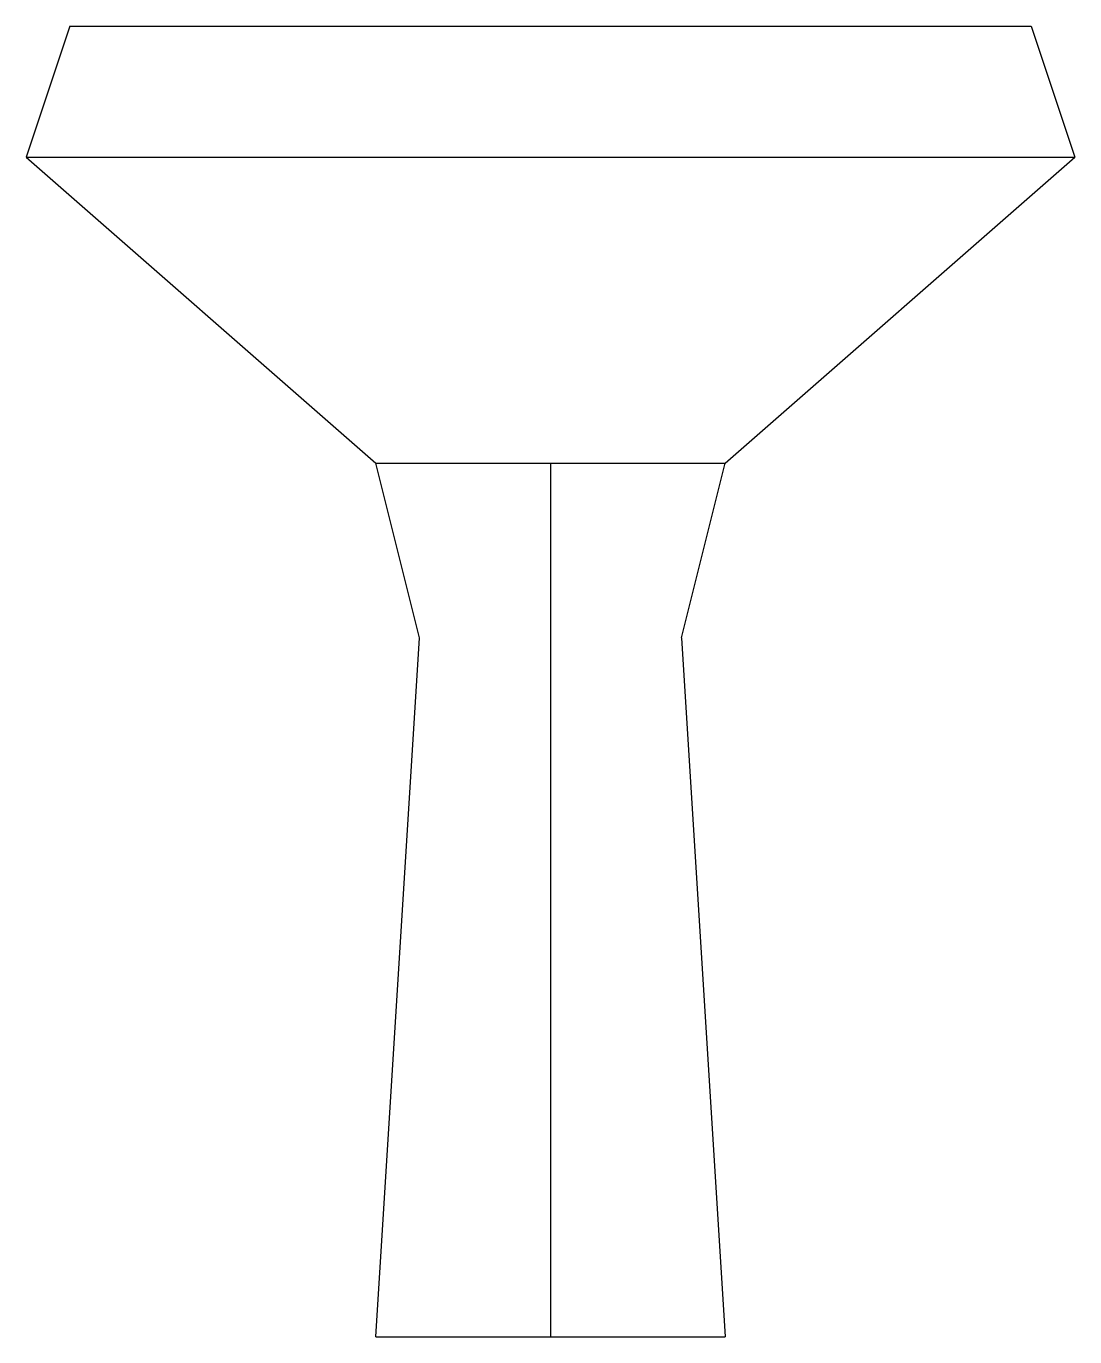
# Model space of a CAD drawing. Extents: x -12 to 12, y 0 to 30.
import ezdxf

# ---------------------------------------------------------------- set-up
doc = ezdxf.new("R2010")
doc.units = 0
doc.header["$MEASUREMENT"] = 0
doc.layers.get('0').update_dxf_attribs({"linetype": 'CONTINUOUS'})

msp = doc.modelspace()

# ---------------------------------------------------------------- linework, layer by layer
for p, q in [((-11, 30), (-12, 27)), ((-11, 30), (11, 30)), ((11, 30), (12, 27)), ((-12, 27), (-4, 20)), ((-12, 27), (12, 27)), ((4, 20), (12, 27)), ((-4, 20), (4, 20)), ((-3, 16), (-4, 20)), ((0, 20), (0, 0)), ((3, 16), (4, 20)), ((-4, 0), (-3, 16)), ((3, 16), (4, 0)), ((-4, 0), (4, 0))]:
    msp.add_line(p, q)

doc.saveas('drawing.dxf')
